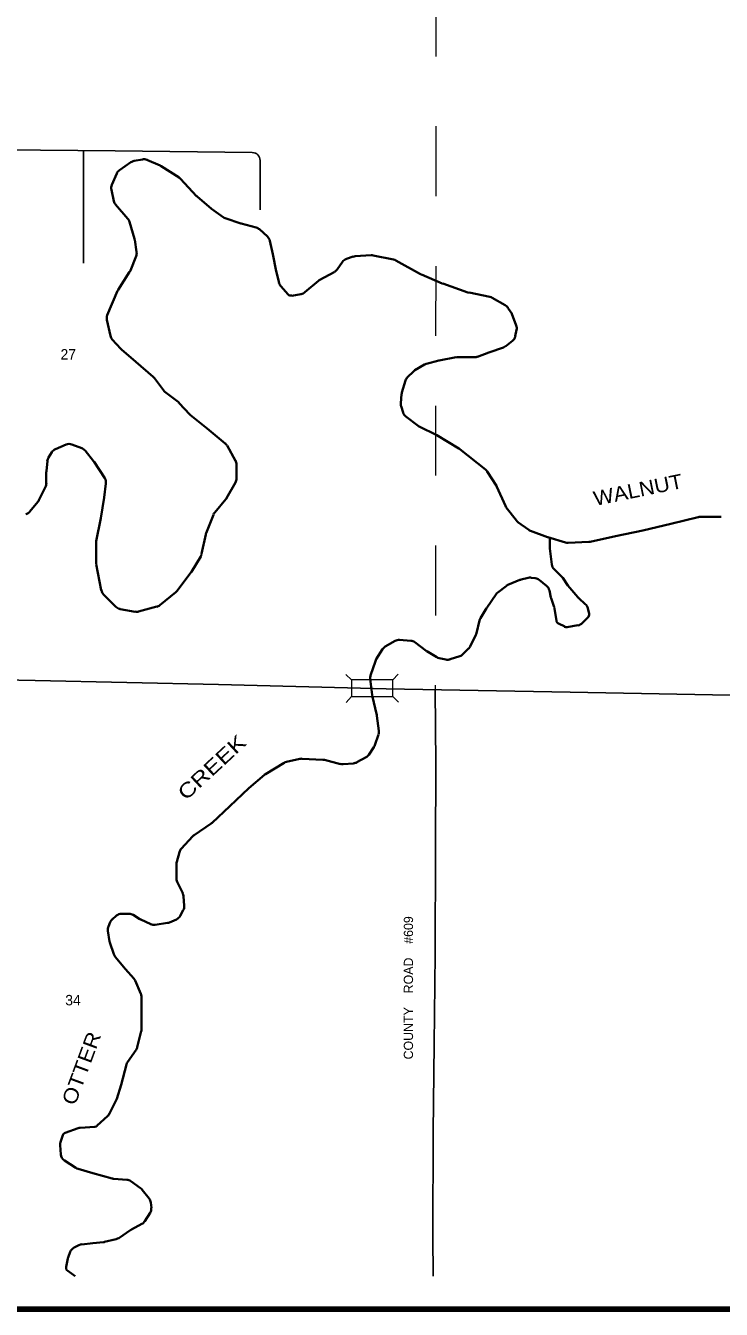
# Model space of a CAD drawing. Extents: x 291.99 to 296.49, y 2643.54 to 2647.48.
# Drawn here: x 294.354 to 295.35, y 2643.6 to 2645.437 of the extents above; entities that cross this region are included whole.
import ezdxf
from ezdxf.enums import TextEntityAlignment as Align

# ---------------------------------------------------------------- set-up
doc = ezdxf.new("R2010")
doc.units = 0
doc.header["$LTSCALE"] = 0.0061
doc.linetypes.add('MEDIUM_DASHED', pattern=[4.5, 3, -1.5])
for name, color, linetype, lineweight in [('14', 7, 'Continuous', 25), ('15', 7, 'MEDIUM_DASHED', 13), ('21', 7, 'Continuous', 25), ('25', 7, 'Continuous', 35), ('48', 7, 'Continuous', 106), ('49', 7, 'Continuous', 13)]:
    doc.layers.add(name, color=color, linetype=linetype, lineweight=lineweight)
doc.layers.add('29', color=7, linetype='Continuous')
doc.layers.add('45', color=7, linetype='Continuous')

msp = doc.modelspace()

# ---------------------------------------------------------------- linework, layer by layer
at = {"layer": '14'}
for p, q in [((294.437121, 2645.097159), (294.437121, 2645.258144)), ((294.689962, 2645.173295), (294.689962, 2645.243939))]:
    msp.add_line(p, q, dxfattribs=at)
for points in [[(294.678788, 2645.255303), (294.482576, 2645.257576), (294.214773, 2645.260227), (293.893561, 2645.263636), (293.682955, 2645.263447)], [(295.823485, 2644.470644), (295.696402, 2644.47197), (295.464962, 2644.476894), (295.133712, 2644.482765), (294.870265, 2644.487689), (294.630492, 2644.49375), (294.367803, 2644.499621), (294.133144, 2644.504356), (293.936932, 2644.508712)], [(294.9375, 2643.64697), (294.937311, 2643.704735), (294.937879, 2643.853788), (294.939015, 2643.979356), (294.940341, 2644.107765), (294.940909, 2644.257765), (294.941477, 2644.380492), (294.94072, 2644.486364)]]:
    msp.add_lwpolyline(points, dxfattribs=at)
msp.add_arc((294.678636, 2645.243871), 0.011364, 0, 89.29659, dxfattribs=at)
at = {"layer": '15'}
msp.add_line((294.941667, 2645.492803), (294.94072, 2644.486364), dxfattribs=at)
at = {"layer": '21'}
for p, q in [((294.887689, 2644.508712), (294.879924, 2644.500568)), ((294.820833, 2644.500568), (294.812689, 2644.508333)), ((294.820833, 2644.476515), (294.813068, 2644.468371)), ((294.888068, 2644.46875), (294.879924, 2644.476515))]:
    msp.add_line(p, q, dxfattribs=at)
at = {"layer": '21', "lineweight": 13}
msp.add_lwpolyline([(294.820833, 2644.476515), (294.879924, 2644.476515), (294.879924, 2644.500568), (294.820833, 2644.500568)], close=True, dxfattribs=at)
at = {"layer": '25'}
for p, q in [((294.509659, 2645.243371), (294.521591, 2645.245455)), ((294.52803, 2645.244697), (294.54678, 2645.236742)), ((294.477841, 2645.208902), (294.484848, 2645.225189)), ((294.488826, 2645.230114), (294.505114, 2645.241477)), ((294.548485, 2645.235795), (294.574053, 2645.219318)), ((294.576136, 2645.217424), (294.599053, 2645.192992)), ((294.480682, 2645.185795), (294.477083, 2645.202083)), ((294.500758, 2645.160417), (294.483144, 2645.180682)), ((294.510227, 2645.131818), (294.50303, 2645.15625)), ((294.639962, 2645.161174), (294.662311, 2645.153788)), ((294.662879, 2645.153598), (294.68428, 2645.147917)), ((294.689015, 2645.145455), (294.700379, 2645.135038)), ((294.513068, 2645.113068), (294.510417, 2645.130303)), ((294.504356, 2645.086553), (294.5125, 2645.107008)), ((294.800189, 2645.087879), (294.807765, 2645.098674)), ((294.813636, 2645.10303), (294.823106, 2645.10625)), ((294.826136, 2645.106818), (294.849053, 2645.108144)), ((294.851894, 2645.107955), (294.881061, 2645.102273)), ((294.88447, 2645.100947), (294.919508, 2645.081061)), ((294.486742, 2645.058902), (294.50322, 2645.084659)), ((294.775568, 2645.073295), (294.796212, 2645.08428)), ((294.920833, 2645.080492), (294.950568, 2645.067992)), ((294.719508, 2645.064015), (294.730114, 2645.052273)), ((294.754167, 2645.055303), (294.773485, 2645.07178)), ((294.951326, 2645.067614), (294.9875, 2645.055114)), ((294.471212, 2645.022538), (294.485795, 2645.057197)), ((294.735417, 2645.050379), (294.748485, 2645.052652)), ((294.989015, 2645.054735), (295.01875, 2645.048674)), ((295.022159, 2645.047348), (295.040909, 2645.036742)), ((295.044697, 2645.033144), (295.049053, 2645.026705)), ((295.050189, 2645.024432), (295.056629, 2645.007576)), ((294.475758, 2644.992992), (294.470644, 2645.01572)), ((294.49053, 2644.974432), (294.478409, 2644.987689)), ((295.057197, 2645.001326), (295.055303, 2644.992424)), ((295.051136, 2644.985795), (295.041477, 2644.97822)), ((294.925189, 2644.951894), (294.911553, 2644.94375)), ((294.945644, 2644.957576), (294.92822, 2644.95303)), ((294.970833, 2644.962311), (294.946402, 2644.957576)), ((294.997538, 2644.9625), (294.973106, 2644.9625)), ((294.551515, 2644.914962), (294.538636, 2644.932386)), ((294.90947, 2644.942045), (294.901136, 2644.933712)), ((294.572727, 2644.898295), (294.553788, 2644.912879)), ((294.898295, 2644.928977), (294.892992, 2644.911742)), ((294.589205, 2644.880492), (294.574242, 2644.89678)), ((294.892424, 2644.90947), (294.891288, 2644.89678)), ((294.891667, 2644.892045), (294.894697, 2644.883144)), ((294.898674, 2644.877652), (294.916098, 2644.864205)), ((294.387121, 2644.81875), (294.391856, 2644.826326)), ((294.39697, 2644.830871), (294.412121, 2644.837311)), ((294.420644, 2644.8375), (294.434659, 2644.832197)), ((294.439394, 2644.828788), (294.451515, 2644.813636)), ((294.654735, 2644.814205), (294.642614, 2644.835795)), ((294.975758, 2644.830682), (295.0125, 2644.801515)), ((294.384091, 2644.799053), (294.385417, 2644.813826)), ((294.452273, 2644.812689), (294.467614, 2644.789205)), ((294.656061, 2644.788826), (294.656061, 2644.808712)), ((294.383902, 2644.781818), (294.383902, 2644.798106)), ((295.015152, 2644.798674), (295.02822, 2644.77822)), ((294.373295, 2644.757576), (294.382765, 2644.776705)), ((294.642045, 2644.760795), (294.654735, 2644.783144)), ((295.028977, 2644.776705), (295.041098, 2644.749621)), ((294.360417, 2644.741477), (294.37178, 2644.755492)), ((294.625, 2644.740152), (294.640909, 2644.759091)), ((295.042424, 2644.747348), (295.056818, 2644.728598)), ((294.461742, 2644.732197), (294.455492, 2644.699242)), ((294.612689, 2644.710417), (294.623106, 2644.736932)), ((295.319886, 2644.733712), (295.348485, 2644.733712)), ((295.059091, 2644.726326), (295.074432, 2644.715152)), ((295.077083, 2644.713826), (295.101136, 2644.704735)), ((294.455303, 2644.697159), (294.455303, 2644.668561)), ((294.60625, 2644.680682), (294.612311, 2644.708712)), ((295.101894, 2644.704545), (295.127273, 2644.69697)), ((295.104735, 2644.689962), (295.104735, 2644.703598)), ((295.131061, 2644.696591), (295.160606, 2644.698106)), ((294.591667, 2644.654924), (294.604924, 2644.677083)), ((295.107576, 2644.66572), (295.104924, 2644.688636)), ((294.455492, 2644.666288), (294.462689, 2644.628788)), ((295.12197, 2644.647917), (295.110795, 2644.658902)), ((294.571212, 2644.62803), (294.590909, 2644.653977)), ((295.044697, 2644.636364), (295.061932, 2644.643561)), ((295.063447, 2644.644129), (295.073485, 2644.646591)), ((295.077841, 2644.64678), (295.083902, 2644.646023)), ((295.089394, 2644.643561), (295.1, 2644.635038)), ((294.465909, 2644.622917), (294.483523, 2644.605114)), ((294.546212, 2644.607386), (294.569318, 2644.626136)), ((295.014394, 2644.603788), (295.027652, 2644.623106)), ((295.030114, 2644.625568), (295.042045, 2644.634848)), ((295.103977, 2644.628598), (295.10625, 2644.618561)), ((294.489583, 2644.601894), (294.511174, 2644.598106)), ((294.516098, 2644.598295), (294.542045, 2644.605303)), ((295.005303, 2644.588826), (295.013826, 2644.60303)), ((295.106629, 2644.617424), (295.110985, 2644.604356)), ((295.111364, 2644.602462), (295.114015, 2644.585227)), ((295.155492, 2644.609091), (295.146023, 2644.617424)), ((295.160795, 2644.595076), (295.159091, 2644.60303)), ((294.999811, 2644.567424), (295.003977, 2644.585417)), ((295.151136, 2644.581629), (295.15928, 2644.589773)), ((294.99072, 2644.548295), (294.998864, 2644.564962)), ((295.117235, 2644.581061), (295.125947, 2644.576705)), ((295.129356, 2644.576136), (295.144886, 2644.578598)), ((294.869129, 2644.548106), (294.883144, 2644.55625)), ((294.889583, 2644.557765), (294.905492, 2644.556629)), ((294.911553, 2644.554356), (294.927841, 2644.542235)), ((294.980303, 2644.537311), (294.988447, 2644.545455)), ((294.848106, 2644.507008), (294.854924, 2644.527462)), ((294.856061, 2644.530114), (294.865341, 2644.544318)), ((294.928788, 2644.541477), (294.942803, 2644.532955)), ((294.946212, 2644.531629), (294.956061, 2644.529545)), ((294.962121, 2644.529924), (294.975947, 2644.53447)), ((294.850379, 2644.479167), (294.847538, 2644.501894)), ((294.856818, 2644.449811), (294.850568, 2644.47803)), ((294.859848, 2644.427652), (294.857008, 2644.448864)), ((294.854167, 2644.407008), (294.85947, 2644.422538)), ((294.845644, 2644.393371), (294.852841, 2644.404356)), ((294.697538, 2644.36553), (294.724242, 2644.382008)), ((294.727652, 2644.383333), (294.74697, 2644.3875)), ((294.75, 2644.387689), (294.779735, 2644.386174)), ((294.782008, 2644.385985), (294.804924, 2644.380114)), ((294.808712, 2644.379924), (294.823864, 2644.381061)), ((294.828409, 2644.382576), (294.841667, 2644.389773)), ((294.595644, 2644.278409), (294.619886, 2644.294886)), ((294.577083, 2644.258523), (294.59375, 2644.276705)), ((294.570833, 2644.240152), (294.574432, 2644.253788)), ((294.570265, 2644.21553), (294.570265, 2644.237121)), ((294.579167, 2644.195265), (294.571591, 2644.210417)), ((294.581439, 2644.177273), (294.580303, 2644.191098)), ((294.48447, 2644.163068), (294.478409, 2644.157765)), ((294.502273, 2644.16572), (294.491856, 2644.16572)), ((294.517803, 2644.158144), (294.508333, 2644.164015)), ((294.575379, 2644.162689), (294.579924, 2644.170833)), ((294.47197, 2644.141477), (294.474621, 2644.126136)), ((294.475379, 2644.153598), (294.472727, 2644.147727)), ((294.533333, 2644.150947), (294.519129, 2644.157386)), ((294.557386, 2644.152652), (294.539583, 2644.15)), ((294.560417, 2644.153409), (294.570076, 2644.157765)), ((294.475, 2644.124432), (294.480492, 2644.107955)), ((294.510985, 2644.070076), (294.519129, 2644.051326)), ((294.519697, 2643.997538), (294.514015, 2643.975)), ((294.5125, 2643.971212), (294.500189, 2643.953409)), ((294.484091, 2643.899053), (294.474053, 2643.879167)), ((294.471591, 2643.875947), (294.456818, 2643.8625)), ((294.407386, 2643.848674), (294.404167, 2643.839015)), ((294.429545, 2643.858902), (294.410985, 2643.852273)), ((294.45322, 2643.860985), (294.432576, 2643.85947)), ((294.403598, 2643.83447), (294.404735, 2643.821402)), ((294.409848, 2643.812689), (294.426326, 2643.802083)), ((294.480682, 2643.786364), (294.499053, 2643.785038)), ((294.504924, 2643.782955), (294.51875, 2643.772917)), ((294.521023, 2643.770644), (294.531061, 2643.758333)), ((294.532576, 2643.737689), (294.524811, 2643.725758)), ((294.533333, 2643.752462), (294.53428, 2643.745076)), ((294.520644, 2643.72197), (294.505871, 2643.713826)), ((294.484091, 2643.700189), (294.467424, 2643.696023)), ((294.505114, 2643.713258), (294.487689, 2643.701705)), ((294.418182, 2643.681818), (294.415152, 2643.673864)), ((294.430682, 2643.691477), (294.423674, 2643.688068)), ((294.414583, 2643.672159), (294.412311, 2643.660417)), ((294.414583, 2643.654735), (294.425379, 2643.64697))]:
    msp.add_line(p, q, dxfattribs=at)
for points in [[(294.6, 2645.192235), (294.620455, 2645.174811), (294.636932, 2645.162879)], [(294.703977, 2645.128977), (294.707955, 2645.109848), (294.712879, 2645.085606), (294.717045, 2645.068939)], [(294.536932, 2644.934091), (294.511932, 2644.955871), (294.491477, 2644.973295)], [(295.038258, 2644.976326), (295.017235, 2644.968939), (295.001326, 2644.963068)], [(294.639962, 2644.839015), (294.614015, 2644.860227), (294.59053, 2644.879167)], [(294.917803, 2644.863068), (294.942803, 2644.850568), (294.974621, 2644.831439)], [(294.469318, 2644.781439), (294.466667, 2644.761364), (294.461742, 2644.732197)], [(295.1625, 2644.698295), (295.198674, 2644.70625), (295.237689, 2644.714394), (295.27803, 2644.724053), (295.317235, 2644.733523)], [(295.144697, 2644.61875), (295.130682, 2644.635795), (295.123106, 2644.646402)], [(294.621212, 2644.296023), (294.646402, 2644.319697), (294.674053, 2644.345644), (294.696023, 2644.364583)], [(294.482576, 2644.104167), (294.497348, 2644.086364), (294.509091, 2644.073106)], [(294.520076, 2644.04678), (294.520076, 2644.018371), (294.520076, 2644.000189)], [(294.498485, 2643.95), (294.490909, 2643.921023), (294.484659, 2643.900947)], [(294.429356, 2643.800568), (294.450379, 2643.794697), (294.478409, 2643.786742)], [(294.46572, 2643.695644), (294.450379, 2643.694129), (294.434659, 2643.692614)]]:
    msp.add_lwpolyline(points, dxfattribs=at)
for centre, radius, start, end in [((294.5116, 2645.232103), 0.011364, 100.3129, 124.71658), ((294.52363, 2645.234292), 0.011364, 66.78484, 100.3129), ((294.495253, 2645.220776), 0.011364, 124.71657, 156.81798), ((294.542271, 2645.226296), 0.011364, 57.07389, 66.78484), ((294.488244, 2645.20441), 0.011364, 156.81797, 192.08539), ((294.567827, 2645.209747), 0.011364, 43.12956, 57.07389), ((294.607308, 2645.200844), 0.011364, 223.12956, 229.74108), ((294.491736, 2645.188104), 0.011364, 192.08539, 220.89173), ((294.492083, 2645.152985), 0.011364, 16.37716, 40.89173), ((294.643598, 2645.172023), 0.011364, 233.95086, 251.55133), ((294.665893, 2645.164585), 0.011364, 251.55134, 255.05717), ((294.681347, 2645.136938), 0.011364, 47.99003, 75.05718), ((294.692775, 2645.126645), 0.011364, 12.08538, 47.99003), ((294.499271, 2645.128527), 0.011364, 8.73929, 16.37715), ((294.501924, 2645.11127), 0.011364, 338.21436, 8.73929), ((294.817166, 2645.092237), 0.011364, 108.44867, 145.02947), ((294.826773, 2645.095442), 0.011364, 93.57919, 108.44867), ((294.849723, 2645.096877), 0.011364, 78.68127, 93.57919), ((294.878875, 2645.091042), 0.011364, 60.5045, 78.68126), ((294.493767, 2645.090862), 0.011364, 327.11562, 338.21436), ((294.790918, 2645.094363), 0.011364, 298.09149, 325.02947), ((294.925158, 2645.090972), 0.011364, 240.50451, 247.14998), ((294.728032, 2645.071666), 0.011364, 194.02549, 221.96446), ((294.780828, 2645.063215), 0.011364, 118.09148, 130.62391), ((294.954988, 2645.078403), 0.011364, 247.14998, 250.80678), ((294.496192, 2645.052753), 0.011364, 147.11562, 157.39638), ((294.734408, 2645.056078), 0.005682, 221.96447, 279.46974), ((294.746708, 2645.06389), 0.011364, 279.46974, 310.62391), ((294.991156, 2645.065812), 0.011364, 250.80679, 258.68127), ((295.016511, 2645.037559), 0.011364, 60.23541, 78.68127), ((295.035254, 2645.02684), 0.011364, 33.66895, 60.2354), ((295.039547, 2645.020396), 0.011364, 21.02218, 33.66896), ((294.481771, 2645.018116), 0.011364, 157.39638, 192.51912), ((295.046012, 2645.003574), 0.011364, 348.69887, 21.02218), ((294.486823, 2644.995367), 0.011364, 192.51913, 221.96446), ((295.044246, 2644.994739), 0.011364, 307.89716, 348.69886), ((294.498886, 2644.981953), 0.011364, 221.96446, 229.74107), ((295.034444, 2644.987109), 0.011364, 289.66832, 307.89717), ((294.931015, 2644.942096), 0.011364, 104.04702, 120.98394), ((294.94848, 2644.946465), 0.011364, 100.62795, 104.04702), ((294.973021, 2644.95107), 0.011364, 90, 100.62795), ((294.997493, 2644.973798), 0.011364, 270, 289.9978), ((294.529539, 2644.925493), 0.011364, 36.84794, 48.7914), ((294.909116, 2644.925601), 0.011364, 135.02287, 162.91014), ((294.91747, 2644.933962), 0.011364, 120.98395, 135.02288), ((294.560658, 2644.921865), 0.011364, 216.84794, 232.40929), ((294.565818, 2644.889211), 0.011364, 42.25091, 52.40929), ((294.902534, 2644.895645), 0.011364, 174.29394, 198.42123), ((294.9038, 2644.90831), 0.011364, 162.91013, 174.29393), ((294.597552, 2644.888078), 0.011364, 222.25092, 231.31786), ((294.905528, 2644.886656), 0.011364, 198.42122, 232.4093), ((294.922963, 2644.873234), 0.011364, 232.4093, 243.41664), ((294.401453, 2644.820374), 0.011364, 113.21517, 148.01518), ((294.416606, 2644.826873), 0.011364, 68.94715, 113.21516), ((294.430537, 2644.821511), 0.011364, 39.26699, 68.94714), ((294.632706, 2644.830209), 0.011364, 29.33822, 50.50509), ((294.968722, 2644.821781), 0.011364, 51.61024, 59.01606), ((294.396675, 2644.812723), 0.011364, 148.01518, 174.80969), ((294.442806, 2644.806503), 0.011364, 32.88437, 39.26699), ((294.644785, 2644.808719), 0.011364, 0, 29.33821), ((294.395347, 2644.798102), 0.011364, 174.80969, 180), ((294.458003, 2644.782998), 0.011364, 352.41135, 32.88437), ((294.644785, 2644.788735), 0.011364, 330.66179, 0), ((295.00553, 2644.792618), 0.011364, 32.6706, 51.61024), ((294.372619, 2644.781847), 0.011364, 333.45324, 0), ((295.018661, 2644.772141), 0.011364, 23.94552, 32.67059), ((294.363047, 2644.762686), 0.011364, 320.73302, 333.45325), ((294.632196, 2644.766337), 0.011364, 319.7862, 330.66179), ((295.051487, 2644.754221), 0.011364, 203.94551, 217.54648), ((294.351657, 2644.748755), 0.011364, 284.04701, 320.73302), ((294.633661, 2644.732869), 0.011364, 139.78621, 158.76494), ((295.319942, 2644.722419), 0.011364, 90, 103.50612), ((295.34856, 2644.745146), 0.011364, 270, 278.13651), ((295.065858, 2644.735523), 0.011364, 217.54648, 233.95087), ((295.081101, 2644.724429), 0.011364, 233.95087, 249.4289), ((294.466686, 2644.697171), 0.011364, 169.31729, 180), ((294.623349, 2644.706331), 0.011364, 158.76495, 168.12056), ((295.105181, 2644.715392), 0.011364, 249.4289, 253.59808), ((295.130466, 2644.707949), 0.011364, 253.59808, 272.86468), ((295.159997, 2644.709426), 0.011364, 272.86468, 282.27428), ((294.595214, 2644.68299), 0.011364, 329.05642, 348.12056), ((295.11617, 2644.689971), 0.011364, 180, 186.70453), ((294.466686, 2644.668519), 0.011364, 180, 190.87705), ((295.118871, 2644.666994), 0.011364, 186.70452, 224.97713), ((294.581948, 2644.660862), 0.011364, 322.61672, 329.05643), ((295.066283, 2644.633105), 0.011364, 104.04701, 112.63611), ((295.076251, 2644.635599), 0.011364, 81.86347, 104.04702), ((295.082311, 2644.634733), 0.011364, 51.31788, 81.86347), ((295.113918, 2644.639797), 0.011364, 35.51603, 44.97713), ((294.473922, 2644.630862), 0.011364, 190.87705, 224.97712), ((294.562098, 2644.634884), 0.011364, 309.11625, 322.61671), ((295.037041, 2644.616574), 0.011364, 127.89716, 145.32624), ((295.049041, 2644.625915), 0.011364, 112.63611, 127.89718), ((295.092961, 2644.626206), 0.011364, 12.51913, 51.31788), ((295.153494, 2644.625913), 0.011364, 219.26698, 228.7914), ((294.491599, 2644.61317), 0.011364, 224.97712, 259.98418), ((294.539132, 2644.616209), 0.011364, 284.75484, 309.11626), ((295.023666, 2644.59724), 0.011364, 145.32625, 149.05643), ((295.117392, 2644.621023), 0.011364, 192.51915, 198.42122), ((295.100199, 2644.600722), 0.011364, 8.73928, 18.42122), ((295.147965, 2644.600545), 0.011364, 12.51911, 48.7914), ((294.513145, 2644.609365), 0.011364, 259.98418, 284.75483), ((295.015063, 2644.582889), 0.011364, 149.05643, 167.01541), ((295.119693, 2644.586096), 0.005682, 188.73928, 243.41663), ((295.155269, 2644.593865), 0.005682, 315.02289, 12.51911), ((294.988765, 2644.56999), 0.011364, 333.45324, 347.01541), ((295.128404, 2644.581737), 0.005682, 243.41664, 278.75306), ((295.143127, 2644.589752), 0.011364, 278.75306, 315.02288), ((294.87484, 2644.538246), 0.011364, 120.27635, 147.54953), ((294.888859, 2644.546431), 0.011364, 85.91114, 120.27636), ((294.904692, 2644.545299), 0.011364, 53.10813, 85.91114), ((294.980475, 2644.553398), 0.011364, 315.02286, 333.45325), ((294.865732, 2644.523923), 0.011364, 147.54953, 161.57878), ((294.934626, 2644.551248), 0.011364, 233.10813, 239.01604), ((294.948737, 2644.542774), 0.011364, 239.01605, 257.4615), ((294.958437, 2644.540617), 0.011364, 257.46151, 288.44869), ((294.972338, 2644.545255), 0.011364, 288.44868, 315.02286), ((294.85889, 2644.503381), 0.011364, 161.57878, 187.11939), ((294.861744, 2644.480534), 0.011364, 187.11938, 192.51912), ((294.845813, 2644.447433), 0.011364, 7.58865, 12.51912), ((294.848641, 2644.426207), 0.011364, 341.57879, 7.58865), ((294.843473, 2644.410689), 0.011364, 326.33103, 341.57879), ((294.730104, 2644.372258), 0.011364, 102.10414, 121.44993), ((294.749425, 2644.376402), 0.011364, 87.13531, 102.10414), ((294.779214, 2644.374911), 0.011364, 75.95299, 87.13531), ((294.807738, 2644.391202), 0.011364, 255.95299, 274.76742), ((294.822903, 2644.392467), 0.011364, 274.76741, 298.62971), ((294.836152, 2644.399699), 0.011364, 298.62972, 326.33104), ((294.703382, 2644.355915), 0.011364, 121.44993, 130.62391), ((294.613407, 2644.304312), 0.011364, 304.52989, 313.17521), ((294.602133, 2644.268967), 0.011364, 124.52989, 137.31341), ((294.585442, 2644.250871), 0.011364, 137.31342, 164.75647), ((294.581713, 2644.237186), 0.011364, 164.75648, 180), ((294.581713, 2644.215454), 0.011364, 180, 206.54677), ((294.568924, 2644.1902), 0.011364, 4.75984, 26.54677), ((294.491883, 2644.154435), 0.011364, 90, 130.62391), ((294.502231, 2644.154435), 0.011364, 57.97407, 90), ((294.565509, 2644.168143), 0.011364, 293.77056, 330.96483), ((294.570075, 2644.17637), 0.011364, 330.96482, 4.75984), ((294.483237, 2644.143313), 0.011364, 156.81797, 189.45491), ((294.485746, 2644.14917), 0.011364, 130.6239, 156.81798), ((294.523838, 2644.167727), 0.011364, 237.97406, 245.53879), ((294.537945, 2644.16131), 0.011364, 245.5388, 278.13651), ((294.555785, 2644.163861), 0.011364, 278.13651, 293.77056), ((294.485784, 2644.128023), 0.011364, 189.45491, 198.42121), ((294.491303, 2644.111452), 0.011364, 198.42122, 219.78307), ((294.500631, 2644.065621), 0.011364, 23.18202, 41.61083), ((294.508705, 2644.046766), 0.011364, 0, 23.18202), ((294.508705, 2644.000248), 0.011364, 345.97453, 0), ((294.503067, 2643.977679), 0.011364, 325.32625, 345.97453), ((294.509496, 2643.947024), 0.011364, 145.32625, 165.2677), ((294.473852, 2643.904216), 0.011364, 333.45324, 342.91012), ((294.463884, 2643.884263), 0.011364, 312.29647, 333.45325), ((294.412835, 2643.846933), 0.005682, 109.66832, 161.57877), ((294.433327, 2643.848223), 0.011364, 93.81711, 109.66833), ((294.452929, 2643.866615), 0.005682, 273.81711, 312.29647), ((294.414966, 2643.835349), 0.011364, 161.57878, 184.39519), ((294.415977, 2643.822195), 0.011364, 184.3952, 237.24396), ((294.432491, 2643.81157), 0.011364, 237.24396, 254.04252), ((294.481526, 2643.797771), 0.011364, 254.46408, 265.91113), ((294.498197, 2643.773794), 0.011364, 53.95086, 85.91112), ((294.512146, 2643.763641), 0.011364, 38.6375, 53.95086), ((294.522094, 2643.751197), 0.011364, 6.33518, 38.63749), ((294.522909, 2643.743856), 0.011364, 327.54953, 6.33518), ((294.515291, 2643.731874), 0.011364, 298.6297, 327.54952), ((294.481389, 2643.711158), 0.011364, 284.047, 303.7112), ((294.51138, 2643.703846), 0.011364, 118.62969, 123.7112), ((294.428731, 2643.677859), 0.011364, 116.58336, 159.45899), ((294.435778, 2643.681385), 0.011364, 95.19856, 116.58335), ((294.464668, 2643.706974), 0.011364, 275.71513, 284.047), ((294.42576, 2643.66993), 0.011364, 159.45899, 168.69885), ((294.417849, 2643.659336), 0.005682, 168.69885, 234.44068)]:
    msp.add_arc(centre, radius, start, end, dxfattribs=at)
at = {"layer": '48'}
msp.add_lwpolyline([(291.988258, 2643.599621), (291.988258, 2647.482197), (295.870833, 2647.482197), (295.870833, 2643.599621)], close=True, dxfattribs=at)

# ---------------------------------------------------------------- texts
at = {"layer": '29'}
for s, rotation, width, p in [('WALNUT', 11.539, 1.1, (295.232954, 2644.76235)), ('CREEK', 42.88, 1.25, (294.627855, 2644.367682)), ('OTTER', 69.645, 1.15, (294.443969, 2643.941074))]:
    msp.add_text(s, height=0.02083, rotation=rotation, dxfattribs=dict(at, width=width)).set_placement(p, align=Align.CENTER)
at = {"layer": '45'}
for s, p in [('27', (294.415341, 2644.958902)), ('34', (294.422159, 2644.034659))]:
    msp.add_text(s, height=0.01496, dxfattribs=at).set_placement(p, align=Align.CENTER)
at = {"layer": '49'}
msp.add_text('COUNTY    ROAD    #609', height=0.01326, rotation=90, dxfattribs=at).set_placement((294.908902, 2644.059754), align=Align.CENTER)

doc.saveas('drawing.dxf')
